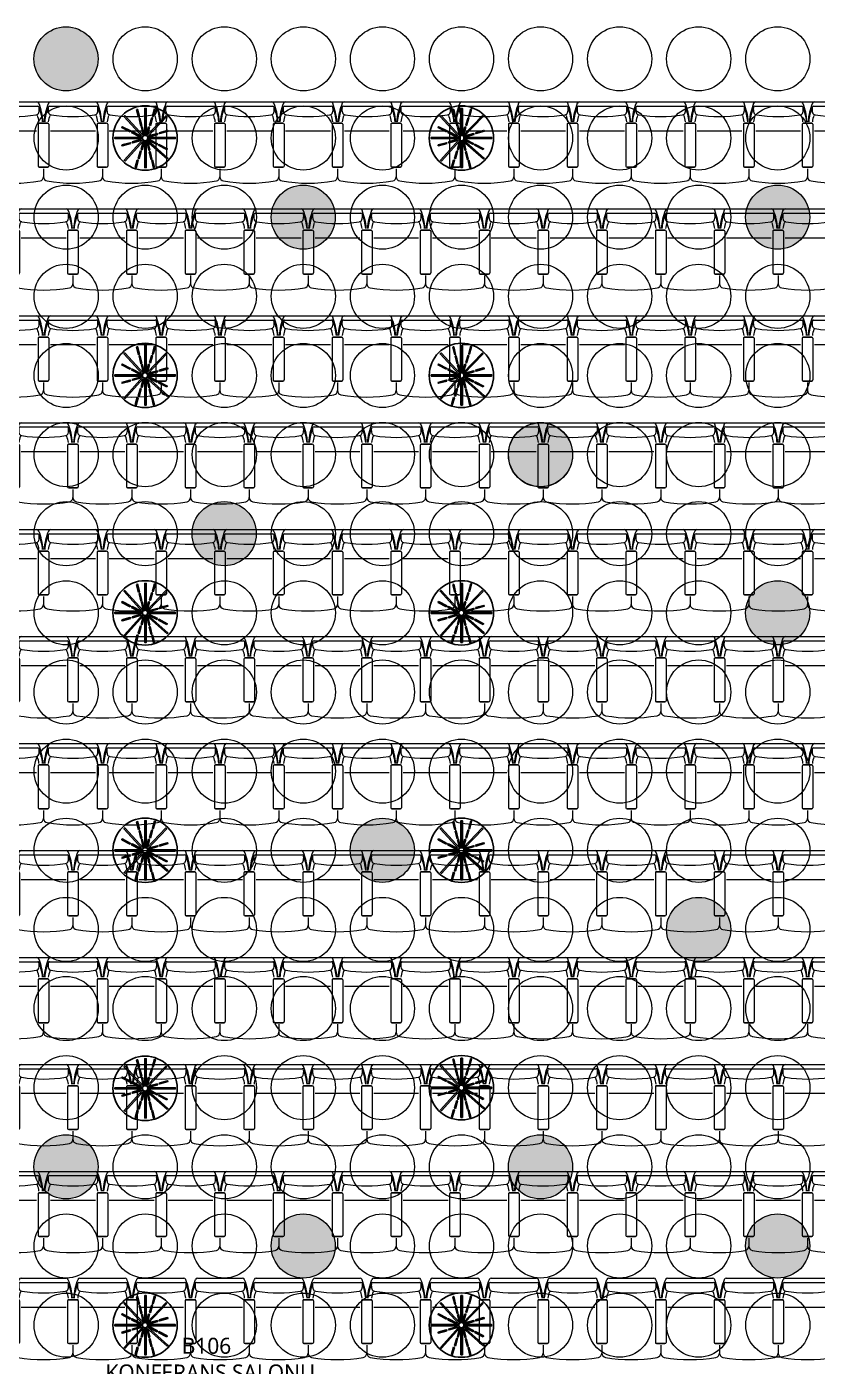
# Model space of a CAD drawing. Header units: millimetres. Extents: x 809 to 8159, y 33 to 4533.
# Drawn here: x 5920 to 6659, y 2466 to 3719 of the extents above; entities that cross this region are included whole.
import ezdxf

# ---------------------------------------------------------------- set-up
doc = ezdxf.new("R2010")
doc.units = ezdxf.units.MM
doc.layers.add('03 MENFEZ', color=3, linetype='Continuous')
for name, color, linetype, lineweight in [('AHŞAP KONFERANS SALONU TAVAN', 6, 'Continuous', 0), ('AYDINLATMA', 61, 'Continuous', 0), ('MAHAL', 6, 'Continuous', 0), ('MERDIVEN', 4, 'Continuous', 0), ('TEFRİŞ', 130, 'Continuous', 0)]:
    doc.layers.add(name, color=color, linetype=linetype, lineweight=lineweight)
doc.styles.get("Standard").update_dxf_attribs({"font": 'arial.ttf'})

# ---------------------------------------------------------------- blocks, each defined once
blk = doc.blocks.new('koltuk')
at = {"layer": 'TEFRİŞ'}
for p, q in [((36201.163, -102073.682), (36201.163, -102073.762)), ((36201.173, -102073.672), (36201.563, -102073.672)), ((36201.573, -102073.682), (36201.573, -102073.762)), ((36201.588, -102073.722), (36201.663, -102073.722)), ((36200.963, -102074.208), (36200.963, -102073.785)), ((36201.003, -102074.216), (36201.003, -102073.777)), ((36201.173, -102073.772), (36201.563, -102073.772)), ((36201.233, -102074.207), (36201.233, -102073.787)), ((36201.163, -102074.312), (36201.163, -102074.232)), ((36201.173, -102074.222), (36201.563, -102074.222)), ((36201.573, -102074.312), (36201.573, -102074.232)), ((36201.173, -102074.322), (36201.563, -102074.322)), ((36201.588, -102074.272), (36201.663, -102074.272))]:
    blk.add_line(p, q, dxfattribs=at)
for centre, radius, start, end in [((36201.194, -102074.319), 0.594, 94.3989, 111.5268), ((36201.211, -102074.299), 0.571, 96.304, 110.3402), ((36201.173, -102073.682), 0.01, 90, 180), ((36201.563, -102073.682), 0.01, 0, 90), ((36201.663, -102073.762), 0.04, 10.3932, 90), ((36200.983, -102073.785), 0.02, 111.5268, 180), ((36201.017, -102073.777), 0.014, 110.3402, 180), ((36201.033, -102073.879), 0.116, 75.095, 97.2992), ((36201.058, -102073.792), 0.025, 0, 78.8074), ((36199.833, -102073.997), 1.267, 350.6992, 9.3008), ((36201.194, -102074.082), 0.32, 98.2094, 109.0644), ((36201.173, -102073.762), 0.01, 180, 270), ((36201.563, -102073.762), 0.01, 270, 0), ((36200.277, -102073.997), 1.446, 350.3541, 9.6459), ((36200.983, -102074.208), 0.02, 180, 248.4732), ((36201.194, -102073.675), 0.594, 248.4732, 265.6011), ((36201.017, -102074.216), 0.014, 180, 249.6598), ((36201.211, -102073.694), 0.571, 249.6598, 263.696), ((36201.033, -102074.114), 0.116, 262.7008, 284.905), ((36201.058, -102074.201), 0.025, 281.1926, 0), ((36201.194, -102073.911), 0.32, 250.9356, 261.7906), ((36201.173, -102074.232), 0.01, 90, 180), ((36201.563, -102074.232), 0.01, 0, 90), ((36201.663, -102074.232), 0.04, 270, 349.6068), ((36201.173, -102074.312), 0.01, 180, 270), ((36201.563, -102074.312), 0.01, 270, 0)]:
    blk.add_arc(centre, radius, start, end, dxfattribs=at)
blk = doc.blocks.new('rthrhrtrtrhrh')
at = {"layer": 'TEFRİŞ'}
for p in [(-13.741, 5.416), (-11.741, 5.416), (-9.741, 5.416), (-7.741, 5.416), (-5.741, 5.416), (-3.741, 5.416), (-12.741, 5.141), (-10.741, 5.141), (-8.741, 5.141), (-6.741, 5.141), (-4.741, 5.141), (-2.741, 5.141), (-13.741, 4.866), (-11.741, 4.866), (-9.741, 4.866), (-7.741, 4.866), (-5.741, 4.866), (-3.741, 4.866), (-12.741, 4.591), (-10.741, 4.591), (-8.741, 4.591), (-6.741, 4.591), (-4.741, 4.591), (-2.741, 4.591), (-13.741, 4.316), (-11.741, 4.316), (-9.741, 4.316), (-7.741, 4.316), (-5.741, 4.316), (-3.741, 4.316), (-12.741, 4.041), (-10.741, 4.041), (-8.741, 4.041), (-6.741, 4.041), (-4.741, 4.041), (-2.741, 4.041), (-13.741, 3.766), (-11.741, 3.766), (-9.741, 3.766), (-7.741, 3.766), (-5.741, 3.766), (-3.741, 3.766), (-12.741, 3.491), (-10.741, 3.491), (-8.741, 3.491), (-6.741, 3.491), (-4.741, 3.491), (-2.741, 3.491), (-13.741, 3.216), (-11.741, 3.216), (-9.741, 3.216), (-7.741, 3.216), (-5.741, 3.216), (-3.741, 3.216), (-12.741, 2.941), (-10.741, 2.941), (-8.741, 2.941), (-6.741, 2.941), (-4.741, 2.941), (-2.741, 2.941), (-13.741, 2.666), (-11.741, 2.666), (-9.741, 2.666), (-7.741, 2.666), (-5.741, 2.666), (-3.741, 2.666), (-12.741, 2.391), (-10.741, 2.391), (-8.741, 2.391), (-6.741, 2.391), (-4.741, 2.391), (-2.741, 2.391), (-13.741, 2.116), (-11.741, 2.116), (-9.741, 2.116), (-7.741, 2.116), (-5.741, 2.116), (-3.741, 2.116), (-12.741, 1.841), (-10.741, 1.841), (-8.741, 1.841), (-6.741, 1.841), (-4.741, 1.841), (-2.741, 1.841), (-13.741, 1.566), (-11.741, 1.566), (-9.741, 1.566), (-7.741, 1.566), (-5.741, 1.566), (-3.741, 1.566), (-12.741, 1.291), (-10.741, 1.291), (-8.741, 1.291), (-6.741, 1.291), (-4.741, 1.291), (-2.741, 1.291), (-13.741, 1.016), (-11.741, 1.016), (-9.741, 1.016), (-7.741, 1.016), (-5.741, 1.016), (-3.741, 1.016), (-12.741, 0.741), (-10.741, 0.741), (-8.741, 0.741), (-6.741, 0.741), (-4.741, 0.741), (-2.741, 0.741), (-13.741, 0.466), (-11.741, 0.466), (-9.741, 0.466), (-7.741, 0.466), (-5.741, 0.466), (-3.741, 0.466), (-12.741, 0.191), (-10.741, 0.191), (-8.741, 0.191), (-6.741, 0.191), (-4.741, 0.191), (-2.741, 0.191), (-13.741, -0.084), (-11.741, -0.084), (-9.741, -0.084), (-7.741, -0.084), (-5.741, -0.084), (-3.741, -0.084), (-12.741, -0.359), (-10.741, -0.359), (-8.741, -0.359), (-6.741, -0.359), (-4.741, -0.359), (-2.741, -0.359), (-13.741, -0.634), (-11.741, -0.634), (-9.741, -0.634), (-7.741, -0.634), (-5.741, -0.634), (-3.741, -0.634), (-12.741, -0.909), (-10.741, -0.909), (-8.741, -0.909), (-6.741, -0.909), (-4.741, -0.909), (-2.741, -0.909), (-13.741, -1.184), (-11.741, -1.184), (-9.741, -1.184), (-7.741, -1.184), (-5.741, -1.184), (-3.741, -1.184), (-12.741, -1.459), (-10.741, -1.459), (-8.741, -1.459), (-6.741, -1.459), (-4.741, -1.459), (-2.741, -1.459), (-13.741, -1.734), (-11.741, -1.734), (-9.741, -1.734), (-7.741, -1.734), (-5.741, -1.734), (-3.741, -1.734), (-12.741, -2.009), (-10.741, -2.009), (-8.741, -2.009), (-6.741, -2.009), (-4.741, -2.009), (-2.741, -2.009), (-13.741, -2.284), (-11.741, -2.284), (-9.741, -2.284), (-7.741, -2.284), (-5.741, -2.284), (-3.741, -2.284)]:
    blk.add_blockref('koltuk', p, dxfattribs=at)
blk = doc.blocks.new('RTHRTHRTRTHRHRTH')
at = {"layer": 'AHŞAP KONFERANS SALONU TAVAN'}
for centre in [(40437.3, -4918.7), (40511.3, -4918.7), (40585.3, -4918.7), (40659.3, -4918.7), (40733.3, -4918.7), (40807.3, -4918.7), (40881.3, -4918.7), (40955.3, -4918.7), (41029.3, -4918.7), (40363.3, -4992.7), (40511.3, -4992.7), (40585.3, -4992.7), (40659.3, -4992.7), (40807.3, -4992.7), (40881.3, -4992.7), (40955.3, -4992.7), (41029.3, -4992.7), (40363.3, -5066.7), (40437.3, -5066.7), (40511.3, -5066.7), (40659.3, -5066.7), (40733.3, -5066.7), (40807.3, -5066.7), (40881.3, -5066.7), (40955.3, -5066.7), (40363.3, -5140.7), (40437.3, -5140.7), (40511.3, -5140.7), (40585.3, -5140.7), (40659.3, -5140.7), (40733.3, -5140.7), (40807.3, -5140.7), (40881.3, -5140.7), (40955.3, -5140.7), (41029.3, -5140.7), (40363.3, -5214.7), (40511.3, -5214.7), (40585.3, -5214.7), (40659.3, -5214.7), (40807.3, -5214.7), (40881.3, -5214.7), (40955.3, -5214.7), (41029.3, -5214.7), (40363.3, -5288.7), (40437.3, -5288.7), (40511.3, -5288.7), (40585.3, -5288.7), (40659.3, -5288.7), (40733.3, -5288.7), (40807.3, -5288.7), (40881.3, -5288.7), (40955.3, -5288.7), (41029.3, -5288.7), (40363.3, -5362.7), (40437.3, -5362.7), (40585.3, -5362.7), (40659.3, -5362.7), (40733.3, -5362.7), (40807.3, -5362.7), (40881.3, -5362.7), (40955.3, -5362.7), (41029.3, -5362.7), (40363.3, -5436.7), (40511.3, -5436.7), (40585.3, -5436.7), (40659.3, -5436.7), (40807.3, -5436.7), (40881.3, -5436.7), (40955.3, -5436.7), (40363.3, -5510.7), (40437.3, -5510.7), (40511.3, -5510.7), (40585.3, -5510.7), (40659.3, -5510.7), (40733.3, -5510.7), (40807.3, -5510.7), (40881.3, -5510.7), (40955.3, -5510.7), (41029.3, -5510.7), (40363.3, -5584.7), (40437.3, -5584.7), (40511.3, -5584.7), (40585.3, -5584.7), (40659.3, -5584.7), (40733.3, -5584.7), (40807.3, -5584.7), (40881.3, -5584.7), (40955.3, -5584.7), (41029.3, -5584.7), (40363.3, -5658.7), (40511.3, -5658.7), (40585.3, -5658.7), (40807.3, -5658.7), (40881.3, -5658.7), (40955.3, -5658.7), (41029.3, -5658.7), (40363.3, -5732.7), (40437.3, -5732.7), (40511.3, -5732.7), (40585.3, -5732.7), (40659.3, -5732.7), (40733.3, -5732.7), (40807.3, -5732.7), (40881.3, -5732.7), (41029.3, -5732.7), (40363.3, -5806.7), (40437.3, -5806.7), (40511.3, -5806.7), (40585.3, -5806.7), (40659.3, -5806.7), (40733.3, -5806.7), (40807.3, -5806.7), (40881.3, -5806.7), (40955.3, -5806.7), (41029.3, -5806.7), (40363.3, -5880.7), (40511.3, -5880.7), (40585.3, -5880.7), (40659.3, -5880.7), (40807.3, -5880.7), (40881.3, -5880.7), (40955.3, -5880.7), (41029.3, -5880.7), (40437.3, -5954.7), (40511.3, -5954.7), (40585.3, -5954.7), (40659.3, -5954.7), (40733.3, -5954.7), (40881.3, -5954.7), (40955.3, -5954.7), (41029.3, -5954.7), (40363.3, -6028.7), (40437.3, -6028.7), (40511.3, -6028.7), (40659.3, -6028.7), (40733.3, -6028.7), (40807.3, -6028.7), (40881.3, -6028.7), (40955.3, -6028.7), (40363.3, -6102.7), (40511.3, -6102.7), (40585.3, -6102.7), (40659.3, -6102.7), (40807.3, -6102.7), (40881.3, -6102.7), (40955.3, -6102.7), (41029.3, -6102.7)]:
    blk.add_circle(centre, 30, dxfattribs=at)
blk = doc.blocks.new('errrgregyttyjtj')
at = {"layer": '03 MENFEZ', "color": 1, "elevation": 0}
for points in [[(39149.4, -1427.5), (39150.2, -1427.3), (39151.9, -1434.4), (39151.2, -1434.6)], [(39156.9, -1451.6), (39158.3, -1451.6), (39158.3, -1426.4), (39156.9, -1426.4)], [(39166.2, -1426.8), (39166.9, -1427), (39165, -1434), (39164.2, -1433.8)], [(39445.4, -1427.5), (39446.2, -1427.3), (39447.9, -1434.4), (39447.2, -1434.6)], [(39452.9, -1451.6), (39454.3, -1451.6), (39454.3, -1426.4), (39452.9, -1426.4)], [(39462.2, -1426.8), (39462.9, -1427), (39461, -1434), (39460.2, -1433.8)], [(39155.7, -1452.1), (39138.3, -1433.1), (39137.4, -1433.9), (39154.8, -1452.9)], [(39151.6, -1435.9), (39152.3, -1435.8), (39154.1, -1442.8), (39153.3, -1443)], [(39158.9, -1451.7), (39176.8, -1433.2), (39177.6, -1434), (39159.7, -1452.6)], [(39163.5, -1435.1), (39164.2, -1435.3), (39162.2, -1442.3), (39161.5, -1442.1)], [(39451.7, -1452.1), (39434.3, -1433.1), (39433.4, -1433.9), (39450.8, -1452.9)], [(39447.6, -1435.9), (39448.3, -1435.8), (39450.1, -1442.8), (39449.3, -1443)], [(39454.9, -1451.7), (39472.8, -1433.2), (39473.6, -1434), (39455.7, -1452.6)], [(39459.5, -1435.1), (39460.2, -1435.3), (39458.2, -1442.3), (39457.5, -1442.1)], [(39143.3, -1448.3), (39135.5, -1444.3), (39135.9, -1443.5), (39143.7, -1447.5)], [(39152.5, -1453), (39144.7, -1448.9), (39145.1, -1448.1), (39152.9, -1452.2)], [(39153.8, -1444.1), (39154.6, -1443.9), (39156.3, -1450.9), (39155.6, -1451.1)], [(39160.6, -1443.6), (39161.4, -1443.8), (39159.4, -1450.8), (39158.7, -1450.6)], [(39160.9, -1452.1), (39168.8, -1449.9), (39169, -1450.7), (39161.2, -1452.9)], [(39170.5, -1449.2), (39178.4, -1447), (39178.7, -1447.8), (39170.8, -1450)], [(39439.3, -1448.3), (39431.5, -1444.3), (39431.9, -1443.5), (39439.7, -1447.5)], [(39448.5, -1453), (39440.7, -1448.9), (39441.1, -1448.1), (39448.9, -1452.2)], [(39449.8, -1444.1), (39450.6, -1443.9), (39452.3, -1450.9), (39451.6, -1451.1)], [(39456.6, -1443.6), (39457.4, -1443.8), (39455.4, -1450.8), (39454.7, -1450.6)], [(39456.9, -1452.1), (39464.8, -1449.9), (39465, -1450.7), (39457.2, -1452.9)], [(39466.5, -1449.2), (39474.4, -1447), (39474.7, -1447.8), (39466.8, -1450)], [(39154.9, -1453.5), (39129.1, -1453.5), (39129.1, -1454.7), (39154.9, -1454.7)], [(39135.5, -1460.6), (39143.4, -1458.5), (39143.6, -1459.3), (39135.7, -1461.4)], [(39155, -1455.8), (39137.7, -1474.9), (39138.6, -1475.7), (39155.9, -1456.6)], [(39145.1, -1457.8), (39153, -1455.6), (39153.3, -1456.4), (39145.4, -1458.6)], [(39155.6, -1457.8), (39156.4, -1458.1), (39154.4, -1465.1), (39153.7, -1464.9)], [(39156.9, -1456.6), (39158.3, -1456.6), (39158.3, -1481.8), (39156.9, -1481.8)], [(39159.4, -1455.7), (39178.7, -1472.8), (39177.9, -1473.7), (39158.6, -1456.6)], [(39159.1, -1458.6), (39159.8, -1458.4), (39161.6, -1465.4), (39160.8, -1465.6)], [(39159.7, -1453.5), (39185.5, -1453.5), (39185.5, -1454.7), (39159.7, -1454.7)], [(39168.5, -1460.3), (39160.6, -1456.2), (39161, -1455.4), (39168.9, -1459.5)], [(39177.7, -1464.9), (39169.8, -1460.9), (39170.2, -1460.1), (39178.1, -1464.1)], [(39450.9, -1453.5), (39425.1, -1453.5), (39425.1, -1454.7), (39450.9, -1454.7)], [(39431.5, -1460.6), (39439.4, -1458.5), (39439.6, -1459.3), (39431.7, -1461.4)], [(39451, -1455.8), (39433.7, -1474.9), (39434.6, -1475.7), (39451.9, -1456.6)], [(39441.1, -1457.8), (39449, -1455.6), (39449.3, -1456.4), (39441.4, -1458.6)], [(39451.6, -1457.8), (39452.4, -1458.1), (39450.4, -1465.1), (39449.7, -1464.9)], [(39452.9, -1456.6), (39454.3, -1456.6), (39454.3, -1481.8), (39452.9, -1481.8)], [(39455.4, -1455.7), (39474.7, -1472.8), (39473.9, -1473.7), (39454.6, -1456.6)], [(39455.1, -1458.6), (39455.8, -1458.4), (39457.6, -1465.4), (39456.8, -1465.6)], [(39455.7, -1453.5), (39481.5, -1453.5), (39481.5, -1454.7), (39455.7, -1454.7)], [(39464.5, -1460.3), (39456.6, -1456.2), (39457, -1455.4), (39464.9, -1459.5)], [(39473.7, -1464.9), (39465.8, -1460.9), (39466.2, -1460.1), (39474.1, -1464.1)], [(39150, -1474.7), (39150.8, -1474.9), (39148.8, -1481.9), (39148.1, -1481.7)], [(39152.9, -1466.2), (39153.6, -1466.4), (39151.7, -1473.4), (39150.9, -1473.2)], [(39161.2, -1467), (39161.9, -1466.8), (39163.7, -1473.9), (39163, -1474.1)], [(39163.5, -1475.1), (39164.2, -1474.9), (39166, -1482), (39165.2, -1482.2)], [(39446, -1474.7), (39446.8, -1474.9), (39444.8, -1481.9), (39444.1, -1481.7)], [(39448.9, -1466.2), (39449.6, -1466.4), (39447.7, -1473.4), (39446.9, -1473.2)], [(39457.2, -1467), (39457.9, -1466.8), (39459.7, -1473.9), (39459, -1474.1)], [(39459.5, -1475.1), (39460.2, -1474.9), (39462, -1482), (39461.2, -1482.2)], [(39149.4, -1649.5), (39150.2, -1649.3), (39151.9, -1656.4), (39151.2, -1656.6)], [(39156.9, -1673.6), (39158.3, -1673.6), (39158.3, -1648.4), (39156.9, -1648.4)], [(39166.2, -1648.8), (39166.9, -1649), (39165, -1656), (39164.2, -1655.8)], [(39445.4, -1649.5), (39446.2, -1649.3), (39447.9, -1656.4), (39447.2, -1656.6)], [(39452.9, -1673.6), (39454.3, -1673.6), (39454.3, -1648.4), (39452.9, -1648.4)], [(39462.2, -1648.8), (39462.9, -1649), (39461, -1656), (39460.2, -1655.8)], [(39143.3, -1670.3), (39135.5, -1666.3), (39135.9, -1665.5), (39143.7, -1669.5)], [(39155.7, -1674.1), (39138.3, -1655.1), (39137.4, -1655.9), (39154.8, -1674.9)], [(39151.6, -1657.9), (39152.3, -1657.8), (39154.1, -1664.8), (39153.3, -1665)], [(39160.6, -1665.6), (39161.4, -1665.8), (39159.4, -1672.8), (39158.7, -1672.6)], [(39158.9, -1673.7), (39176.8, -1655.2), (39177.6, -1656), (39159.7, -1674.6)], [(39163.5, -1657.1), (39164.2, -1657.3), (39162.2, -1664.3), (39161.5, -1664.1)], [(39439.3, -1670.3), (39431.5, -1666.3), (39431.9, -1665.5), (39439.7, -1669.5)], [(39451.7, -1674.1), (39434.3, -1655.1), (39433.4, -1655.9), (39450.8, -1674.9)], [(39447.6, -1657.9), (39448.3, -1657.8), (39450.1, -1664.8), (39449.3, -1665)], [(39456.6, -1665.6), (39457.4, -1665.8), (39455.4, -1672.8), (39454.7, -1672.6)], [(39454.9, -1673.7), (39472.8, -1655.2), (39473.6, -1656), (39455.7, -1674.6)], [(39459.5, -1657.1), (39460.2, -1657.3), (39458.2, -1664.3), (39457.5, -1664.1)], [(39154.9, -1675.5), (39129.1, -1675.5), (39129.1, -1676.7), (39154.9, -1676.7)], [(39155, -1677.8), (39137.7, -1696.9), (39138.6, -1697.7), (39155.9, -1678.6)], [(39152.5, -1675), (39144.7, -1670.9), (39145.1, -1670.1), (39152.9, -1674.2)], [(39145.1, -1679.8), (39153, -1677.6), (39153.3, -1678.4), (39145.4, -1680.6)], [(39153.8, -1666.1), (39154.6, -1665.9), (39156.3, -1672.9), (39155.6, -1673.1)], [(39159.4, -1677.7), (39178.7, -1694.8), (39177.9, -1695.7), (39158.6, -1678.6)], [(39159.7, -1675.5), (39185.5, -1675.5), (39185.5, -1676.7), (39159.7, -1676.7)], [(39168.5, -1682.3), (39160.6, -1678.2), (39161, -1677.4), (39168.9, -1681.5)], [(39160.9, -1674.1), (39168.8, -1671.9), (39169, -1672.7), (39161.2, -1674.9)], [(39170.5, -1671.2), (39178.4, -1669), (39178.7, -1669.8), (39170.8, -1672)], [(39450.9, -1675.5), (39425.1, -1675.5), (39425.1, -1676.7), (39450.9, -1676.7)], [(39451, -1677.8), (39433.7, -1696.9), (39434.6, -1697.7), (39451.9, -1678.6)], [(39448.5, -1675), (39440.7, -1670.9), (39441.1, -1670.1), (39448.9, -1674.2)], [(39441.1, -1679.8), (39449, -1677.6), (39449.3, -1678.4), (39441.4, -1680.6)], [(39449.8, -1666.1), (39450.6, -1665.9), (39452.3, -1672.9), (39451.6, -1673.1)], [(39455.4, -1677.7), (39474.7, -1694.8), (39473.9, -1695.7), (39454.6, -1678.6)], [(39455.7, -1675.5), (39481.5, -1675.5), (39481.5, -1676.7), (39455.7, -1676.7)], [(39464.5, -1682.3), (39456.6, -1678.2), (39457, -1677.4), (39464.9, -1681.5)], [(39456.9, -1674.1), (39464.8, -1671.9), (39465, -1672.7), (39457.2, -1674.9)], [(39466.5, -1671.2), (39474.4, -1669), (39474.7, -1669.8), (39466.8, -1672)], [(39135.5, -1682.6), (39143.4, -1680.5), (39143.6, -1681.3), (39135.7, -1683.4)], [(39152.9, -1688.2), (39153.6, -1688.4), (39151.7, -1695.4), (39150.9, -1695.2)], [(39155.6, -1679.8), (39156.4, -1680.1), (39154.4, -1687.1), (39153.7, -1686.9)], [(39156.9, -1678.6), (39158.3, -1678.6), (39158.3, -1703.8), (39156.9, -1703.8)], [(39159.1, -1680.6), (39159.8, -1680.4), (39161.6, -1687.4), (39160.8, -1687.6)], [(39161.2, -1689), (39161.9, -1688.8), (39163.7, -1695.9), (39163, -1696.1)], [(39177.7, -1686.9), (39169.8, -1682.9), (39170.2, -1682.1), (39178.1, -1686.1)], [(39431.5, -1682.6), (39439.4, -1680.5), (39439.6, -1681.3), (39431.7, -1683.4)], [(39448.9, -1688.2), (39449.6, -1688.4), (39447.7, -1695.4), (39446.9, -1695.2)], [(39451.6, -1679.8), (39452.4, -1680.1), (39450.4, -1687.1), (39449.7, -1686.9)], [(39452.9, -1678.6), (39454.3, -1678.6), (39454.3, -1703.8), (39452.9, -1703.8)], [(39455.1, -1680.6), (39455.8, -1680.4), (39457.6, -1687.4), (39456.8, -1687.6)], [(39457.2, -1689), (39457.9, -1688.8), (39459.7, -1695.9), (39459, -1696.1)], [(39473.7, -1686.9), (39465.8, -1682.9), (39466.2, -1682.1), (39474.1, -1686.1)], [(39150, -1696.7), (39150.8, -1696.9), (39148.8, -1703.9), (39148.1, -1703.7)], [(39163.5, -1697.1), (39164.2, -1696.9), (39166, -1704), (39165.2, -1704.2)], [(39446, -1696.7), (39446.8, -1696.9), (39444.8, -1703.9), (39444.1, -1703.7)], [(39459.5, -1697.1), (39460.2, -1696.9), (39462, -1704), (39461.2, -1704.2)]]:
    blk.add_lwpolyline(points, close=True, dxfattribs=at)
at = {"layer": '03 MENFEZ', "color": 1}
for points in [[(39155.7, -1896.1), (39138.3, -1877.1), (39137.4, -1877.9), (39154.8, -1897)], [(39149.4, -1871.5), (39150.2, -1871.3), (39151.9, -1878.4), (39151.2, -1878.6)], [(39156.9, -1895.7), (39158.3, -1895.7), (39158.3, -1870.5), (39156.9, -1870.5)], [(39158.9, -1895.8), (39176.8, -1877.2), (39177.6, -1878), (39159.7, -1896.6)], [(39166.2, -1870.8), (39166.9, -1871), (39165, -1878), (39164.2, -1877.8)], [(39451.7, -1896.1), (39434.3, -1877.1), (39433.4, -1877.9), (39450.8, -1897)], [(39445.4, -1871.5), (39446.2, -1871.3), (39447.9, -1878.4), (39447.2, -1878.6)], [(39452.9, -1895.7), (39454.3, -1895.7), (39454.3, -1870.5), (39452.9, -1870.5)], [(39454.9, -1895.8), (39472.8, -1877.2), (39473.6, -1878), (39455.7, -1896.6)], [(39462.2, -1870.8), (39462.9, -1871), (39461, -1878), (39460.2, -1877.8)], [(39143.3, -1892.4), (39135.5, -1888.3), (39135.9, -1887.5), (39143.7, -1891.6)], [(39151.6, -1880), (39152.3, -1879.8), (39154.1, -1886.9), (39153.3, -1887)], [(39153.8, -1888.1), (39154.6, -1887.9), (39156.3, -1895), (39155.6, -1895.2)], [(39160.6, -1887.7), (39161.4, -1887.9), (39159.4, -1894.9), (39158.7, -1894.7)], [(39163.5, -1879.1), (39164.2, -1879.3), (39162.2, -1886.3), (39161.5, -1886.1)], [(39170.5, -1893.2), (39178.4, -1891.1), (39178.7, -1891.9), (39170.8, -1894.1)], [(39439.3, -1892.4), (39431.5, -1888.3), (39431.9, -1887.5), (39439.7, -1891.6)], [(39447.6, -1880), (39448.3, -1879.8), (39450.1, -1886.9), (39449.3, -1887)], [(39449.8, -1888.1), (39450.6, -1887.9), (39452.3, -1895), (39451.6, -1895.2)], [(39456.6, -1887.7), (39457.4, -1887.9), (39455.4, -1894.9), (39454.7, -1894.7)], [(39459.5, -1879.1), (39460.2, -1879.3), (39458.2, -1886.3), (39457.5, -1886.1)], [(39466.5, -1893.2), (39474.4, -1891.1), (39474.7, -1891.9), (39466.8, -1894.1)], [(39154.9, -1897.6), (39129.1, -1897.6), (39129.1, -1898.8), (39154.9, -1898.8)], [(39135.5, -1904.7), (39143.4, -1902.5), (39143.6, -1903.3), (39135.7, -1905.5)], [(39155, -1899.9), (39137.7, -1918.9), (39138.6, -1919.7), (39155.9, -1900.7)], [(39152.5, -1897), (39144.7, -1893), (39145.1, -1892.2), (39152.9, -1896.2)], [(39145.1, -1901.8), (39153, -1899.6), (39153.3, -1900.4), (39145.4, -1902.6)], [(39155.6, -1901.9), (39156.4, -1902.1), (39154.4, -1909.1), (39153.7, -1908.9)], [(39156.9, -1900.6), (39158.3, -1900.6), (39158.3, -1925.8), (39156.9, -1925.8)], [(39159.4, -1899.8), (39178.7, -1916.8), (39177.9, -1917.7), (39158.6, -1900.7)], [(39159.1, -1902.6), (39159.8, -1902.4), (39161.6, -1909.5), (39160.8, -1909.7)], [(39159.7, -1897.6), (39185.5, -1897.6), (39185.5, -1898.8), (39159.7, -1898.8)], [(39168.5, -1904.3), (39160.6, -1900.3), (39161, -1899.5), (39168.9, -1903.5)], [(39160.9, -1896.1), (39168.8, -1893.9), (39169, -1894.7), (39161.2, -1896.9)], [(39450.9, -1897.6), (39425.1, -1897.6), (39425.1, -1898.8), (39450.9, -1898.8)], [(39431.5, -1904.7), (39439.4, -1902.5), (39439.6, -1903.3), (39431.7, -1905.5)], [(39451, -1899.9), (39433.7, -1918.9), (39434.6, -1919.7), (39451.9, -1900.7)], [(39448.5, -1897), (39440.7, -1893), (39441.1, -1892.2), (39448.9, -1896.2)], [(39441.1, -1901.8), (39449, -1899.6), (39449.3, -1900.4), (39441.4, -1902.6)], [(39451.6, -1901.9), (39452.4, -1902.1), (39450.4, -1909.1), (39449.7, -1908.9)], [(39452.9, -1900.6), (39454.3, -1900.6), (39454.3, -1925.8), (39452.9, -1925.8)], [(39455.4, -1899.8), (39474.7, -1916.8), (39473.9, -1917.7), (39454.6, -1900.7)], [(39455.1, -1902.6), (39455.8, -1902.4), (39457.6, -1909.5), (39456.8, -1909.7)], [(39455.7, -1897.6), (39481.5, -1897.6), (39481.5, -1898.8), (39455.7, -1898.8)], [(39464.5, -1904.3), (39456.6, -1900.3), (39457, -1899.5), (39464.9, -1903.5)], [(39456.9, -1896.1), (39464.8, -1893.9), (39465, -1894.7), (39457.2, -1896.9)], [(39152.9, -1910.2), (39153.6, -1910.4), (39151.7, -1917.4), (39150.9, -1917.2)], [(39161.2, -1911.1), (39161.9, -1910.9), (39163.7, -1917.9), (39163, -1918.1)], [(39177.7, -1909), (39169.8, -1904.9), (39170.2, -1904.1), (39178.1, -1908.2)], [(39448.9, -1910.2), (39449.6, -1910.4), (39447.7, -1917.4), (39446.9, -1917.2)], [(39457.2, -1911.1), (39457.9, -1910.9), (39459.7, -1917.9), (39459, -1918.1)], [(39473.7, -1909), (39465.8, -1904.9), (39466.2, -1904.1), (39474.1, -1908.2)], [(39150, -1918.7), (39150.8, -1918.9), (39148.8, -1926), (39148.1, -1925.7)], [(39163.5, -1919.2), (39164.2, -1919), (39166, -1926), (39165.2, -1926.2)], [(39446, -1918.7), (39446.8, -1918.9), (39444.8, -1926), (39444.1, -1925.7)], [(39459.5, -1919.2), (39460.2, -1919), (39462, -1926), (39461.2, -1926.2)], [(39155.7, -2118.1), (39138.3, -2099.1), (39137.4, -2099.9), (39154.8, -2119)], [(39149.4, -2093.5), (39150.2, -2093.3), (39151.9, -2100.4), (39151.2, -2100.6)], [(39151.6, -2102), (39152.3, -2101.8), (39154.1, -2108.9), (39153.3, -2109)], [(39156.9, -2117.7), (39158.3, -2117.7), (39158.3, -2092.5), (39156.9, -2092.5)], [(39158.9, -2117.8), (39176.8, -2099.2), (39177.6, -2100), (39159.7, -2118.6)], [(39163.5, -2101.1), (39164.2, -2101.3), (39162.2, -2108.3), (39161.5, -2108.1)], [(39166.2, -2092.8), (39166.9, -2093), (39165, -2100), (39164.2, -2099.8)], [(39451.7, -2118.1), (39434.3, -2099.1), (39433.4, -2099.9), (39450.8, -2119)], [(39445.4, -2093.5), (39446.2, -2093.3), (39447.9, -2100.4), (39447.2, -2100.6)], [(39447.6, -2102), (39448.3, -2101.8), (39450.1, -2108.9), (39449.3, -2109)], [(39452.9, -2117.7), (39454.3, -2117.7), (39454.3, -2092.5), (39452.9, -2092.5)], [(39454.9, -2117.8), (39472.8, -2099.2), (39473.6, -2100), (39455.7, -2118.6)], [(39459.5, -2101.1), (39460.2, -2101.3), (39458.2, -2108.3), (39457.5, -2108.1)], [(39462.2, -2092.8), (39462.9, -2093), (39461, -2100), (39460.2, -2099.8)], [(39143.3, -2114.4), (39135.5, -2110.3), (39135.9, -2109.5), (39143.7, -2113.6)], [(39152.5, -2119), (39144.7, -2115), (39145.1, -2114.2), (39152.9, -2118.2)], [(39153.8, -2110.1), (39154.6, -2109.9), (39156.3, -2117), (39155.6, -2117.2)], [(39160.6, -2109.7), (39161.4, -2109.9), (39159.4, -2116.9), (39158.7, -2116.7)], [(39160.9, -2118.1), (39168.8, -2115.9), (39169, -2116.7), (39161.2, -2118.9)], [(39170.5, -2115.2), (39178.4, -2113.1), (39178.7, -2113.9), (39170.8, -2116.1)], [(39439.3, -2114.4), (39431.5, -2110.3), (39431.9, -2109.5), (39439.7, -2113.6)], [(39448.5, -2119), (39440.7, -2115), (39441.1, -2114.2), (39448.9, -2118.2)], [(39449.8, -2110.1), (39450.6, -2109.9), (39452.3, -2117), (39451.6, -2117.2)], [(39456.6, -2109.7), (39457.4, -2109.9), (39455.4, -2116.9), (39454.7, -2116.7)], [(39456.9, -2118.1), (39464.8, -2115.9), (39465, -2116.7), (39457.2, -2118.9)], [(39466.5, -2115.2), (39474.4, -2113.1), (39474.7, -2113.9), (39466.8, -2116.1)], [(39154.9, -2119.6), (39129.1, -2119.6), (39129.1, -2120.8), (39154.9, -2120.8)], [(39135.5, -2126.7), (39143.4, -2124.5), (39143.6, -2125.3), (39135.7, -2127.5)], [(39155, -2121.9), (39137.7, -2140.9), (39138.6, -2141.7), (39155.9, -2122.7)], [(39145.1, -2123.8), (39153, -2121.6), (39153.3, -2122.4), (39145.4, -2124.6)], [(39155.6, -2123.9), (39156.4, -2124.1), (39154.4, -2131.1), (39153.7, -2130.9)], [(39156.9, -2122.6), (39158.3, -2122.6), (39158.3, -2147.8), (39156.9, -2147.8)], [(39159.4, -2121.8), (39178.7, -2138.8), (39177.9, -2139.7), (39158.6, -2122.7)], [(39159.1, -2124.6), (39159.8, -2124.4), (39161.6, -2131.5), (39160.8, -2131.7)], [(39159.7, -2119.6), (39185.5, -2119.6), (39185.5, -2120.8), (39159.7, -2120.8)], [(39168.5, -2126.3), (39160.6, -2122.3), (39161, -2121.5), (39168.9, -2125.5)], [(39177.7, -2131), (39169.8, -2126.9), (39170.2, -2126.1), (39178.1, -2130.2)], [(39450.9, -2119.6), (39425.1, -2119.6), (39425.1, -2120.8), (39450.9, -2120.8)], [(39431.5, -2126.7), (39439.4, -2124.5), (39439.6, -2125.3), (39431.7, -2127.5)], [(39451, -2121.9), (39433.7, -2140.9), (39434.6, -2141.7), (39451.9, -2122.7)], [(39441.1, -2123.8), (39449, -2121.6), (39449.3, -2122.4), (39441.4, -2124.6)], [(39451.6, -2123.9), (39452.4, -2124.1), (39450.4, -2131.1), (39449.7, -2130.9)], [(39452.9, -2122.6), (39454.3, -2122.6), (39454.3, -2147.8), (39452.9, -2147.8)], [(39455.4, -2121.8), (39474.7, -2138.8), (39473.9, -2139.7), (39454.6, -2122.7)], [(39455.1, -2124.6), (39455.8, -2124.4), (39457.6, -2131.5), (39456.8, -2131.7)], [(39455.7, -2119.6), (39481.5, -2119.6), (39481.5, -2120.8), (39455.7, -2120.8)], [(39464.5, -2126.3), (39456.6, -2122.3), (39457, -2121.5), (39464.9, -2125.5)], [(39473.7, -2131), (39465.8, -2126.9), (39466.2, -2126.1), (39474.1, -2130.2)], [(39150, -2140.7), (39150.8, -2140.9), (39148.8, -2148), (39148.1, -2147.7)], [(39152.9, -2132.2), (39153.6, -2132.4), (39151.7, -2139.4), (39150.9, -2139.2)], [(39161.2, -2133.1), (39161.9, -2132.9), (39163.7, -2139.9), (39163, -2140.1)], [(39163.5, -2141.2), (39164.2, -2141), (39166, -2148), (39165.2, -2148.2)], [(39446, -2140.7), (39446.8, -2140.9), (39444.8, -2148), (39444.1, -2147.7)], [(39448.9, -2132.2), (39449.6, -2132.4), (39447.7, -2139.4), (39446.9, -2139.2)], [(39457.2, -2133.1), (39457.9, -2132.9), (39459.7, -2139.9), (39459, -2140.1)], [(39459.5, -2141.2), (39460.2, -2141), (39462, -2148), (39461.2, -2148.2)], [(39149.4, -2316.1), (39150.2, -2315.9), (39151.9, -2323), (39151.2, -2323.2)], [(39156.9, -2340.2), (39158.3, -2340.2), (39158.3, -2315), (39156.9, -2315)], [(39166.2, -2315.4), (39166.9, -2315.6), (39165, -2322.6), (39164.2, -2322.4)], [(39445.4, -2315.5), (39446.2, -2315.3), (39447.9, -2322.4), (39447.2, -2322.6)], [(39452.9, -2339.7), (39454.3, -2339.7), (39454.3, -2314.5), (39452.9, -2314.5)], [(39462.2, -2314.8), (39462.9, -2315), (39461, -2322), (39460.2, -2321.8)], [(39155.7, -2340.7), (39138.3, -2321.7), (39137.4, -2322.5), (39154.8, -2341.5)], [(39151.6, -2324.5), (39152.3, -2324.4), (39154.1, -2331.4), (39153.3, -2331.6)], [(39158.9, -2340.3), (39176.8, -2321.8), (39177.6, -2322.6), (39159.7, -2341.2)], [(39163.5, -2323.7), (39164.2, -2323.9), (39162.2, -2330.9), (39161.5, -2330.7)], [(39451.7, -2340.1), (39434.3, -2321.1), (39433.4, -2321.9), (39450.8, -2341)], [(39447.6, -2324), (39448.3, -2323.8), (39450.1, -2330.9), (39449.3, -2331)], [(39454.9, -2339.8), (39472.8, -2321.2), (39473.6, -2322), (39455.7, -2340.6)], [(39459.5, -2323.1), (39460.2, -2323.3), (39458.2, -2330.3), (39457.5, -2330.1)], [(39143.3, -2336.9), (39135.5, -2332.9), (39135.9, -2332.1), (39143.7, -2336.1)], [(39152.5, -2341.6), (39144.7, -2337.5), (39145.1, -2336.7), (39152.9, -2340.8)], [(39153.8, -2332.7), (39154.6, -2332.5), (39156.3, -2339.5), (39155.6, -2339.7)], [(39160.6, -2332.2), (39161.4, -2332.4), (39159.4, -2339.4), (39158.7, -2339.2)], [(39160.9, -2340.7), (39168.8, -2338.5), (39169, -2339.3), (39161.2, -2341.5)], [(39170.5, -2337.8), (39178.4, -2335.6), (39178.7, -2336.4), (39170.8, -2338.6)], [(39450.9, -2341.6), (39425.1, -2341.6), (39425.1, -2342.8), (39450.9, -2342.8)], [(39439.3, -2336.4), (39431.5, -2332.3), (39431.9, -2331.5), (39439.7, -2335.6)], [(39448.5, -2341), (39440.7, -2337), (39441.1, -2336.2), (39448.9, -2340.2)], [(39449.8, -2332.1), (39450.6, -2331.9), (39452.3, -2339), (39451.6, -2339.2)], [(39456.6, -2331.7), (39457.4, -2331.9), (39455.4, -2338.9), (39454.7, -2338.7)], [(39455.7, -2341.6), (39481.5, -2341.6), (39481.5, -2342.8), (39455.7, -2342.8)], [(39456.9, -2340.1), (39464.8, -2337.9), (39465, -2338.7), (39457.2, -2340.9)], [(39466.5, -2337.2), (39474.4, -2335.1), (39474.7, -2335.9), (39466.8, -2338.1)], [(39154.9, -2342.1), (39129.1, -2342.1), (39129.1, -2343.3), (39154.9, -2343.3)], [(39135.5, -2349.2), (39143.4, -2347.1), (39143.6, -2347.9), (39135.7, -2350)], [(39155, -2344.4), (39137.7, -2363.5), (39138.6, -2364.3), (39155.9, -2345.2)], [(39145.1, -2346.4), (39153, -2344.2), (39153.3, -2345), (39145.4, -2347.2)], [(39155.6, -2346.4), (39156.4, -2346.7), (39154.4, -2353.7), (39153.7, -2353.5)], [(39156.9, -2345.2), (39158.3, -2345.2), (39158.3, -2370.4), (39156.9, -2370.4)], [(39159.4, -2344.3), (39178.7, -2361.4), (39177.9, -2362.3), (39158.6, -2345.2)], [(39159.1, -2347.2), (39159.8, -2347), (39161.6, -2354.1), (39160.8, -2354.2)], [(39159.7, -2342.1), (39185.5, -2342.1), (39185.5, -2343.3), (39159.7, -2343.3)], [(39168.5, -2348.9), (39160.6, -2344.8), (39161, -2344), (39168.9, -2348.1)], [(39177.7, -2353.5), (39169.8, -2349.5), (39170.2, -2348.7), (39178.1, -2352.7)], [(39431.5, -2348.7), (39439.4, -2346.5), (39439.6, -2347.3), (39431.7, -2349.5)], [(39451, -2343.9), (39433.7, -2362.9), (39434.6, -2363.7), (39451.9, -2344.7)], [(39441.1, -2345.8), (39449, -2343.6), (39449.3, -2344.4), (39441.4, -2346.6)], [(39448.9, -2354.2), (39449.6, -2354.4), (39447.7, -2361.4), (39446.9, -2361.2)], [(39451.6, -2345.9), (39452.4, -2346.1), (39450.4, -2353.1), (39449.7, -2352.9)], [(39452.9, -2344.6), (39454.3, -2344.6), (39454.3, -2369.8), (39452.9, -2369.8)], [(39455.4, -2343.8), (39474.7, -2360.8), (39473.9, -2361.7), (39454.6, -2344.7)], [(39455.1, -2346.6), (39455.8, -2346.4), (39457.6, -2353.5), (39456.8, -2353.7)], [(39464.5, -2348.3), (39456.6, -2344.3), (39457, -2343.5), (39464.9, -2347.5)], [(39473.7, -2353), (39465.8, -2348.9), (39466.2, -2348.1), (39474.1, -2352.2)], [(39150, -2363.3), (39150.8, -2363.5), (39148.8, -2370.5), (39148.1, -2370.3)], [(39152.9, -2354.8), (39153.6, -2355), (39151.7, -2362), (39150.9, -2361.8)], [(39161.2, -2355.6), (39161.9, -2355.4), (39163.7, -2362.5), (39163, -2362.7)], [(39163.5, -2363.7), (39164.2, -2363.5), (39166, -2370.6), (39165.2, -2370.8)], [(39446, -2362.7), (39446.8, -2362.9), (39444.8, -2370), (39444.1, -2369.7)], [(39457.2, -2355.1), (39457.9, -2354.9), (39459.7, -2361.9), (39459, -2362.1)], [(39459.5, -2363.2), (39460.2, -2363), (39462, -2370), (39461.2, -2370.2)], [(39149.4, -2537.5), (39150.2, -2537.3), (39151.9, -2544.4), (39151.2, -2544.6)], [(39156.9, -2561.7), (39158.3, -2561.7), (39158.3, -2536.5), (39156.9, -2536.5)], [(39166.2, -2536.8), (39166.9, -2537), (39165, -2544), (39164.2, -2543.8)], [(39445.4, -2537.5), (39446.2, -2537.3), (39447.9, -2544.4), (39447.2, -2544.6)], [(39452.9, -2561.7), (39454.3, -2561.7), (39454.3, -2536.5), (39452.9, -2536.5)], [(39462.2, -2536.8), (39462.9, -2537), (39461, -2544), (39460.2, -2543.8)], [(39143.3, -2558.4), (39135.5, -2554.3), (39135.9, -2553.5), (39143.7, -2557.6)], [(39155.7, -2562.1), (39138.3, -2543.1), (39137.4, -2543.9), (39154.8, -2563)], [(39151.6, -2546), (39152.3, -2545.8), (39154.1, -2552.9), (39153.3, -2553)], [(39153.8, -2554.1), (39154.6, -2553.9), (39156.3, -2561), (39155.6, -2561.2)], [(39160.6, -2553.7), (39161.4, -2553.9), (39159.4, -2560.9), (39158.7, -2560.7)], [(39158.9, -2561.8), (39176.8, -2543.2), (39177.6, -2544), (39159.7, -2562.6)], [(39163.5, -2545.1), (39164.2, -2545.3), (39162.2, -2552.3), (39161.5, -2552.1)], [(39439.3, -2558.4), (39431.5, -2554.3), (39431.9, -2553.5), (39439.7, -2557.6)], [(39451.7, -2562.1), (39434.3, -2543.1), (39433.4, -2543.9), (39450.8, -2563)], [(39447.6, -2546), (39448.3, -2545.8), (39450.1, -2552.9), (39449.3, -2553)], [(39449.8, -2554.1), (39450.6, -2553.9), (39452.3, -2561), (39451.6, -2561.2)], [(39456.6, -2553.7), (39457.4, -2553.9), (39455.4, -2560.9), (39454.7, -2560.7)], [(39454.9, -2561.8), (39472.8, -2543.2), (39473.6, -2544), (39455.7, -2562.6)], [(39459.5, -2545.1), (39460.2, -2545.3), (39458.2, -2552.3), (39457.5, -2552.1)], [(39154.9, -2563.6), (39129.1, -2563.6), (39129.1, -2564.8), (39154.9, -2564.8)], [(39155, -2565.9), (39137.7, -2584.9), (39138.6, -2585.7), (39155.9, -2566.7)], [(39152.5, -2563), (39144.7, -2559), (39145.1, -2558.2), (39152.9, -2562.2)], [(39145.1, -2567.8), (39153, -2565.6), (39153.3, -2566.4), (39145.4, -2568.6)], [(39156.9, -2566.6), (39158.3, -2566.6), (39158.3, -2591.8), (39156.9, -2591.8)], [(39159.4, -2565.8), (39178.7, -2582.8), (39177.9, -2583.7), (39158.6, -2566.7)], [(39159.7, -2563.6), (39185.5, -2563.6), (39185.5, -2564.8), (39159.7, -2564.8)], [(39168.5, -2570.3), (39160.6, -2566.3), (39161, -2565.5), (39168.9, -2569.5)], [(39160.9, -2562.1), (39168.8, -2559.9), (39169, -2560.7), (39161.2, -2562.9)], [(39170.5, -2559.2), (39178.4, -2557.1), (39178.7, -2557.9), (39170.8, -2560.1)], [(39450.9, -2563.6), (39425.1, -2563.6), (39425.1, -2564.8), (39450.9, -2564.8)], [(39451, -2565.9), (39433.7, -2584.9), (39434.6, -2585.7), (39451.9, -2566.7)], [(39448.5, -2563), (39440.7, -2559), (39441.1, -2558.2), (39448.9, -2562.2)], [(39441.1, -2567.8), (39449, -2565.6), (39449.3, -2566.4), (39441.4, -2568.6)], [(39452.9, -2566.6), (39454.3, -2566.6), (39454.3, -2591.8), (39452.9, -2591.8)], [(39455.4, -2565.8), (39474.7, -2582.8), (39473.9, -2583.7), (39454.6, -2566.7)], [(39455.7, -2563.6), (39481.5, -2563.6), (39481.5, -2564.8), (39455.7, -2564.8)], [(39464.5, -2570.3), (39456.6, -2566.3), (39457, -2565.5), (39464.9, -2569.5)], [(39456.9, -2562.1), (39464.8, -2559.9), (39465, -2560.7), (39457.2, -2562.9)], [(39466.5, -2559.2), (39474.4, -2557.1), (39474.7, -2557.9), (39466.8, -2560.1)], [(39135.5, -2570.7), (39143.4, -2568.5), (39143.6, -2569.3), (39135.7, -2571.5)], [(39152.9, -2576.2), (39153.6, -2576.4), (39151.7, -2583.4), (39150.9, -2583.2)], [(39155.6, -2567.9), (39156.4, -2568.1), (39154.4, -2575.1), (39153.7, -2574.9)], [(39159.1, -2568.6), (39159.8, -2568.4), (39161.6, -2575.5), (39160.8, -2575.7)], [(39161.2, -2577.1), (39161.9, -2576.9), (39163.7, -2583.9), (39163, -2584.1)], [(39177.7, -2575), (39169.8, -2570.9), (39170.2, -2570.1), (39178.1, -2574.2)], [(39431.5, -2570.7), (39439.4, -2568.5), (39439.6, -2569.3), (39431.7, -2571.5)], [(39448.9, -2576.2), (39449.6, -2576.4), (39447.7, -2583.4), (39446.9, -2583.2)], [(39451.6, -2567.9), (39452.4, -2568.1), (39450.4, -2575.1), (39449.7, -2574.9)], [(39455.1, -2568.6), (39455.8, -2568.4), (39457.6, -2575.5), (39456.8, -2575.7)], [(39457.2, -2577.1), (39457.9, -2576.9), (39459.7, -2583.9), (39459, -2584.1)], [(39473.7, -2575), (39465.8, -2570.9), (39466.2, -2570.1), (39474.1, -2574.2)], [(39150, -2584.7), (39150.8, -2584.9), (39148.8, -2592), (39148.1, -2591.7)], [(39163.5, -2585.2), (39164.2, -2585), (39166, -2592), (39165.2, -2592.2)], [(39446, -2584.7), (39446.8, -2584.9), (39444.8, -2592), (39444.1, -2591.7)], [(39459.5, -2585.2), (39460.2, -2585), (39462, -2592), (39461.2, -2592.2)]]:
    blk.add_lwpolyline(points, close=True, dxfattribs=at)
for centre, radius in [((39157.3, -1454.1), 30.1), ((39453.3, -1454.1), 30.1), ((39157.3, -1454.1), 2.5), ((39453.3, -1454.1), 2.5), ((39157.3, -1676.1), 30.1), ((39453.3, -1676.1), 30.1), ((39157.3, -1676.1), 2.5), ((39453.3, -1676.1), 2.5), ((39157.3, -1898.1), 30.1), ((39453.3, -1898.1), 30.1), ((39157.3, -1898.1), 2.5), ((39453.3, -1898.1), 2.5), ((39157.3, -2120.1), 30.1), ((39453.3, -2120.1), 30.1), ((39157.3, -2120.1), 2.5), ((39453.3, -2120.1), 2.5), ((39157.3, -2342.7), 30.1), ((39453.3, -2342.1), 30.1), ((39157.3, -2342.7), 2.5), ((39453.3, -2342.1), 2.5), ((39157.3, -2564.1), 30.1), ((39453.3, -2564.1), 30.1), ((39157.3, -2564.1), 2.5), ((39453.3, -2564.1), 2.5)]:
    blk.add_circle(centre, radius, dxfattribs=at)
blk = doc.blocks.new('AYDINLATMA ARMATÜR')
at = {"layer": 'AYDINLATMA'}
h = blk.add_hatch(color=256, dxfattribs=at)
h.dxf.hatch_style = 1
edge = h.paths.add_edge_path()
edge.add_arc((37838.3, -6234.4), 30, 0, 360)
blk.add_circle((37838.3, -6234.4), 30, dxfattribs=at)
blk = doc.blocks.new('ERGYTHTYJTTTYJTYJ')
at = {"layer": 'AYDINLATMA'}
for p in [(74, 1332), (296, 1184), (740, 1184), (518, 961.8), (222, 888), (740, 814), (370, 592), (666, 518), (74, 296), (518, 296), (296, 222), (740, 222)]:
    blk.add_blockref('AYDINLATMA ARMATÜR', p, dxfattribs=at)

msp = doc.modelspace()

# ---------------------------------------------------------------- linework, layer by layer
at = {"layer": 'MERDIVEN'}
for p, q in [((5435.3, 3648.7), (7012.8, 3648.7)), ((5301.8, 3548.7), (7128.8, 3548.7)), ((5251.8, 3448.7), (7178.8, 3448.7)), ((5251.8, 3348.7), (7188.8, 3348.7)), ((5251.8, 3248.7), (7178.8, 3248.7)), ((5251.8, 3148.7), (7178.8, 3148.7)), ((5308.8, 3048.7), (7128.8, 3048.7)), ((5251.8, 2948.7), (7178.8, 2948.7)), ((5251.8, 2848.7), (7178.8, 2848.7)), ((5251.8, 2748.7), (7178.8, 2748.7)), ((5251.8, 2648.7), (7178.8, 2648.7))]:
    msp.add_line(p, q, dxfattribs=at)

# ---------------------------------------------------------------- block references
at = {"layer": '03 MENFEZ'}
msp.add_blockref('errrgregyttyjtj', (-33127, 5069), dxfattribs=at)
at = {"layer": 'AHŞAP KONFERANS SALONU TAVAN'}
msp.add_blockref('RTHRTHRTRTHRHRTH', (-34406.9, 8607.6), dxfattribs=at)
at = {"layer": 'AYDINLATMA'}
msp.add_blockref('ERGYTHTYJTTTYJTYJ', (-31956, 8591.3), dxfattribs=at)
at = {"layer": 'TEFRİŞ', "xscale": 100, "yscale": 100, "zscale": 100, "rotation": 270}
msp.add_blockref('rthrhrtrtrhrh', (10213535.9, 3622370.9), dxfattribs=at)

# ---------------------------------------------------------------- texts
at = {"layer": 'MAHAL', "insert": (5779.2, 2493.1), "char_height": 15, "attachment_point": 1}
msp.add_mtext_dynamic_manual_height_columns('\\pi285.44216;{\\fTrebuchet MS|b0|i0|c162|p34;B106\\P\\pi213.99772;KONFERANS SALONU\\P\\pi264.36136;(396 KİŞİ)\\P\\pi263.34621;453.00m²\\P\\pi267.75385;\\fArial|b1|i0|c162|p34;\\H0.7619x;DÖŞ:\\fArial|b0|i0|c162|p34; HALI\\P\\pi237.66815;\\fArial|b1|i0|c162|p34;DUV: \\fTrebuchet MS|b1|i0|c162|p34; SIVA\\fArial|b0|i0|c162|p34;+ BOYA\\P\\pi222.62063;\\fArial|b1|i0|c162|p34;TAV: \\fArial|b0|i0|c162|p34;AKUSTİK AHŞAP}', width=612.763, gutter_width=1, heights=[0], dxfattribs=at)

doc.saveas('drawing.dxf')
